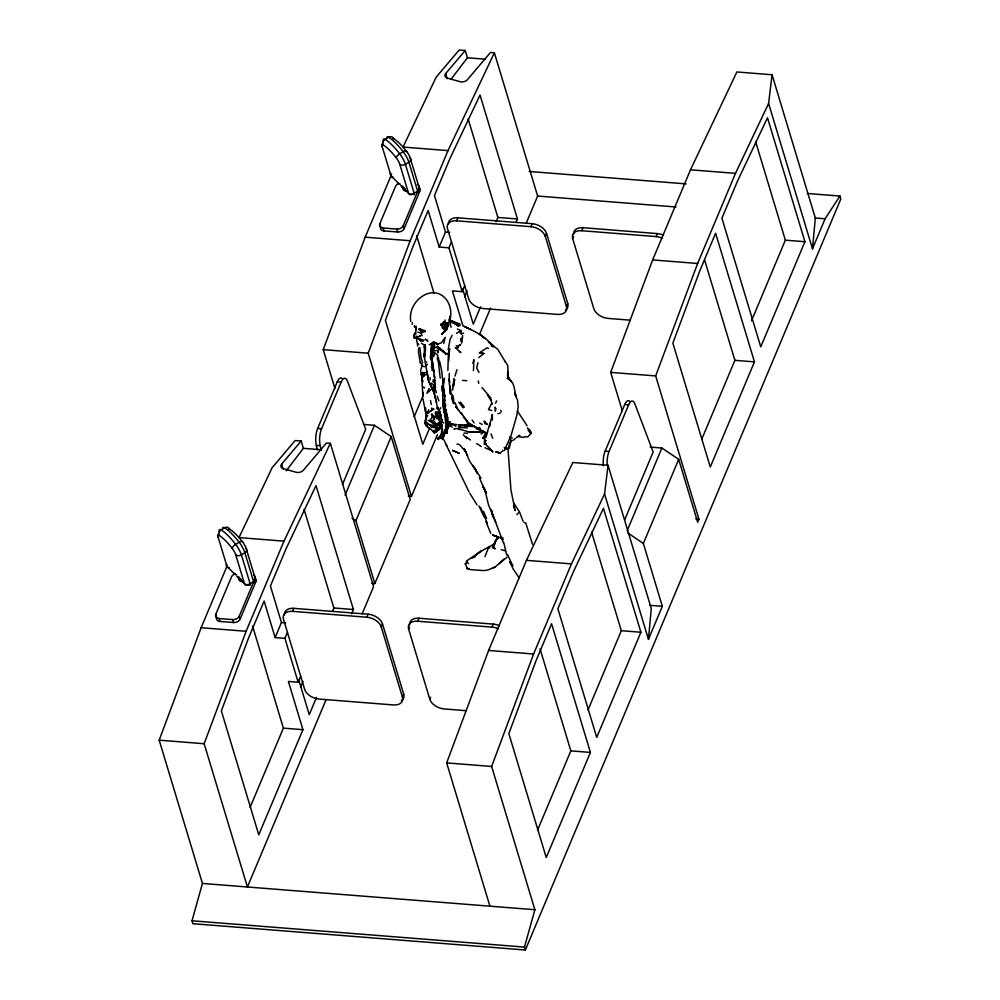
<?xml version="1.0" encoding="UTF-8"?>
<svg xmlns="http://www.w3.org/2000/svg" width="1000" height="1000" viewBox="0 0 1000 1000"><rect width="100%" height="100%" fill="white"/><g stroke="black" fill="none" stroke-linecap="round" stroke-linejoin="round"><path stroke-width="1.5" d="M415.763 334.562L415.9 328.188L414.212 326.012M447.388 430.9L447.062 433.15L443.462 405.3M447.925 417.425L447.912 421.562L446.875 422.625L449.95 421.712L446.875 422.625M441.45 415.275L439.525 412.788L440.025 411.987L437.388 406.95L434.3 393.237L428.562 380.938L424.113 356.163L424.588 346.6L425.213 355.838M435.35 412.125L435.35 413.862L438.938 419.175L439.975 422.562L439.288 424L436.488 424.425L434.412 421.587M492.375 420.1L492.388 417.088M425.45 350.6L425.513 346.75M427.325 375.412L427.35 373.812M422.65 396.05L422.762 392.113L422.863 396.9L421.838 377.55L422.75 381.737L420.812 371.85M527.337 427.938L530.062 430.45L530.85 433.55L527.85 436.875L524.425 436.725M441.25 435.4L442.25 430.763L440.588 422.287M449.325 373.413L449.012 381.138L450.838 394.188L450.238 386.337M452.713 389.963L453.925 378.263M473.462 370.588L473.888 359.575L472.887 363.288M447.612 429.5L447.325 425M431.575 343.325L430.363 358.15L431.362 360.513M439.675 361.35L441.675 370.887L444.95 400.4C442.562 404.913 448.312 414.575 446.312 420.85L444.787 411.55M441.95 390.962L442.212 385.65L443.25 393.35M433.038 356.8L433.075 342.713L433.963 344.375L433.475 346.775L434.837 346.125M492.238 419.162L492 414.462M442.55 328.038L442.337 326.012L442.55 328.038L443.825 329.312L444.45 326.037L443.762 325.35M417.663 345.975L416.3 337.337L414.212 337.8L414.588 332.85M448.725 360.925L449.613 348.713L448.375 354.113L447.863 370.525M418.725 348.05L418.462 352.125L420.387 363.1M434.725 376.625L435.213 389.075L436.4 392.575M435.425 385.938L435.213 389.075L434.837 383.812M452.062 394.237L451.863 397.075L454.212 403.775M509.6 442.587L508.512 448.425M432.188 370.55C430.913 361.637 433.525 352.337 432.175 343.237M441.337 426.688L442.25 430.763L441.75 428.6L441.587 432.987L438.488 439.55L437.388 438.2L438.325 437.362M608.038 465.275L604.562 494L648.45 639.35L651.287 608.538L608.038 465.275L572.837 462.5L526.462 560.325L488.612 650.45L446.662 762.9L489.913 906.175M772.075 74.75L768.6 103.475L812.487 248.825L815.325 218.012L772.075 74.75L736.875 71.963L690.5 169.8L652.65 259.913L610.688 372.375L622.413 411.175M448.6 426L450.025 423.988L450.85 424.513L448.6 426L448.85 423.338M434.562 432.775L437.325 430.225L433.075 430.613L433.612 432.6L434.562 432.775L437.25 431.312M444.525 378.212L443.212 386.987M445.962 409.338L445.812 410.763L444.562 404.85L445.363 405.5M420.337 362.512L422.238 365.238L421.35 365.462L424.438 366.737M424.113 356.163L424.438 353.65L424.738 357.975M453.65 386.337L454.625 379.588L453.05 385.988M412.163 324.3L412.438 322.5M487.863 431.925L485.438 433.462L483.113 438.162L485.025 437.638L485.513 434.475L483.113 438.162L484.825 439.212M449.925 393.7L450.65 389.338M445.15 320.012L444.8 321.812L447.025 325.062L446.1 323.35L446.45 325.012L444.363 331.4L446.562 328.938M460.238 333.15L460.75 330.538L457.388 329.012M443.3 401.575L443.738 399.375M433.963 431.375L440.05 427.7L438.113 428.263L435.087 427.488L438.475 428.387L439.712 427.35L439.562 424.513L439.837 423.575L440.625 423.95L438.562 416.488L439.787 413.263L439.888 414.862M431.587 358.8L431.337 348.812L432.463 357.3M441.85 435.412L442.45 432.537M424.613 344.688L424.8 350.375M515.225 438.45L513.438 440.238M477.9 362.775L476.737 368.038L478.95 372.413M448.2 349.562L450.112 339.288L452.188 335.387M507.438 374.113L508.013 371.525L507.837 377.587L507.562 375.275M447.525 325.062C457.05 309.862 444.675 286.388 425.8 294.337C415.525 299.113 408.837 310.125 410.763 321.5M441.812 426.662L442.163 425.225L439.487 423.162L440.825 425.05L439.487 422.8M420.662 370.675L421.45 367.45M449.812 316.188L449.225 320.875M438.762 410.25L437.15 408.5L437.438 407.375L438.263 409.113M443.638 343.512L445.275 337.35L441.35 342.775L437.113 344.325L434.888 343.162L433.963 344.375M425.412 420.4L426.6 415.938M462.688 335.613L461.662 339.462L462.688 337.663M454.988 376.087L456.962 369.663M446.025 429.812L445.85 425.988M807.312 193.475L839.925 196.05L840.812 198.975L525.363 950L192.913 923.713L192.025 920.788L202.438 883.438L159.188 740.175L201.137 627.725L226.975 566.2M525.363 950L524.475 947.075L534.888 909.725L491.637 766.462L533.587 654.013L571.45 563.888L604.562 494M485.95 437.55L487.3 432.75M425.475 420.725L426.575 416.962L424.7 422.95L425.288 424.4M488.6 569.763L484.05 570.625L470.325 569.6L467.1 568.562L465.412 563.425M438.35 419.4L438.562 416.488L440.35 416.05L442.388 421.413L440.312 422.113L440.312 424.05M461.525 343.188L462.325 340.688M443.625 332.125L441.613 334.375L446.625 329.738L447.525 325.112L446.225 324.15M438.288 351.275L437.762 352.812L439.188 348.787L438.587 347.375L437.75 348.95L438.7 347.375L444.862 353.062L443.862 351.238M448.088 326.238L448.6 324.787L447.438 323.225L448.6 324.787L446.625 329.738M461.238 412.95L467.962 422.362L467.537 423.537L466.775 420.775L463.312 416.95M421.838 377.55L422.013 378.875L421.887 375.087L422.912 372.287L420.988 374.762M489.475 426.675L490.525 423.812M334.938 388.438L323.225 349.637L365.175 237.188L391.613 174.237M325.9 700.138L247.425 886.988L204.163 743.725L246.125 631.275L283.975 541.15L330.35 443.312L326.438 443.013L303.387 470.213A5.25 3.362 -14.2 0 1 296.25 472.287L283.2 468.6A5.263 3.375 -14.2 0 1 281.65 464.087L301.188 441.012L303.4 448.325L286.2 470.8M408.35 496.213L411.45 496.463L368.2 353.2L410.163 240.738L448.013 150.612L494.375 52.787L490.475 52.475L467.425 79.675A5.25 3.362 -14.2 0 1 460.288 81.75L447.225 78.062A5.263 3.375 -14.2 0 1 445.688 73.55L465.225 50.475L467.438 57.787L451.138 79.088M650.175 447.088L661.9 448.025L678.688 459.338L697.663 522.2L698.925 519.188L655.675 375.925L697.625 263.475L735.487 173.35L768.6 103.475M484.963 556.613L488.462 547.725M482.025 387.575L490.712 397.863L491.775 403.25L488.45 409.562L491.662 410.562M437.337 345.1L437.875 343.762L433.338 341.613M497.625 538.125L493.25 545.737L494.087 543.688M417.788 336.925L420.863 335.688L416.225 337.837L414.212 337.8L414.7 336.587M426.65 414.475L428.787 409.85M431.9 429.925L428.587 427.85L426.45 424.562L427.15 422.875L425.725 421.712M216.625 617.3L215.75 614.375L231.525 576.825A5.25 3.613 -16.8 0 1 235.338 573.775M380.662 226.775L379.787 223.85L395.55 186.3A5.25 3.613 -16.8 0 1 398.625 183.5L398.038 182.838M317.375 449.862L316.3 445.35A12.613 4.525 -85.5 0 1 317.675 428.438L337.287 381.75A12.613 4.525 -85.5 0 1 342.137 378.537M216.525 617.587A5.25 3.613 -16.8 0 0 219.938 621.45L233.637 622.525A5.25 3.613 -16.8 0 0 240.1 619.163L239.213 616.237L254.988 578.688A5.25 3.613 -16.8 0 0 253.637 575.087M380.487 227.338A5.25 3.613 -16.8 0 0 383.975 230.912L397.663 232A5.25 3.613 -16.8 0 0 404.137 228.625L403.25 225.7L417.85 190.938M240.1 619.163L255.875 581.613L254.988 578.688M404.137 228.625L419.9 191.075A5.25 3.613 -16.8 0 0 418.562 187.475M321.287 450.175L320.213 445.662A12.613 4.525 -85.5 0 1 321.575 428.75L341.2 382.05A12.613 4.525 -85.5 0 1 347.362 381.025L365.7 429.25L342.488 484.513M275.138 637.575L264.1 601.038L248.438 638.312L221.363 710.9L258.775 834.825L302.938 729.675L288.375 681.438L298.15 682.212L284.913 638.35L275.138 637.575L281.45 622.562L270.413 586.013L286.075 548.725L316 485.588L353.413 609.513L351.6 613.837M463 325.988L452.413 290.9L462.188 291.675L448.95 247.825L439.175 247.05L445.475 232.025L434.45 195.475L450.1 158.2L480.037 95.05L517.45 218.975L516.237 221.863M403.688 694.087L402.425 697.087A12.613 7.963 22.8 0 1 393.35 704.938L319.037 699.062A12.613 7.963 22.8 0 1 304.65 689.362L283.463 619.188A12.613 7.963 22.8 0 1 292.55 611.35L293.812 608.337L368.125 614.212A12.613 7.963 22.8 0 1 382.5 623.913L403.688 694.087A12.613 7.963 22.8 0 1 401.35 700.6M567.725 303.55L566.462 306.562A12.613 7.963 22.8 0 1 557.375 314.4L483.062 308.525A12.613 7.963 22.8 0 1 468.688 298.825L447.5 228.65A12.613 7.963 22.8 0 1 456.587 220.812L457.85 217.812L532.163 223.688A12.613 7.963 22.8 0 1 546.538 233.388L567.725 303.55A12.613 7.963 22.8 0 1 565.375 310.062M284.913 638.35L287.438 632.35M448.95 247.825L451.475 241.812M345.087 495.15L374.438 425.288L391.213 436.6L410.188 499.462L374.862 583.575L371.763 583.337M374.862 583.575L355.887 520.712L391.213 436.6M298.15 682.212L300.675 676.2M462.188 291.675L464.712 285.663M250.113 807.35L283.387 728.138L252.587 626.1M300.587 687.188L303 681.425M332.65 610.85L333.862 607.962L304.1 509.425M414.15 416.812L423.225 395.213M464.625 296.65L467.038 290.887M496.075 221.75L497.887 217.438L468.137 118.888M316.512 697.375L309.25 714.663L298.663 679.575M429.462 428.45L422.812 444.288L385.4 320.363L412.475 247.787L428.137 210.5L439.175 247.05M480.55 306.837L473.288 324.125L462.688 289.037M362.125 613.888L373.6 586.575L330.35 443.312M411.45 496.463L437.413 434.65M479.675 334.038L490.538 308.163M526.163 223.363L537.638 196.05L494.375 52.787M292.55 611.35L366.863 617.225L368.125 614.212M456.587 220.812L530.9 226.688L532.163 223.688M402.425 697.087L381.25 626.925L382.5 623.913M566.462 306.562L545.275 236.388L546.538 233.388M465.863 710.675L444.188 708.95A12.613 7.963 22.8 0 1 429.812 699.25L408.625 629.087L409.462 627.087M629.9 320.138L608.225 318.425A12.613 7.963 22.8 0 1 593.837 308.725L572.663 238.55L573.5 236.55M408.625 629.087A12.613 7.963 22.8 0 1 417.713 621.237L418.975 618.237L493.275 624.113A12.613 7.963 22.8 0 1 499.5 625.75M572.663 238.55A12.613 7.963 22.8 0 1 581.737 230.712L583 227.7L657.312 233.588A12.613 7.963 22.8 0 1 663.538 235.225M429.812 699.25L430.65 697.25M417.713 621.237L492.025 627.125L493.275 624.113M581.737 230.712L656.05 236.588L657.312 233.588M603.362 465.788A12.613 4.525 -85.5 0 1 605.138 451.175L624.75 404.475A12.613 4.525 -85.5 0 1 629.9 401.575M607.188 465.262A12.613 4.525 -85.5 0 1 609.05 451.488L628.663 404.787A12.613 4.525 -85.5 0 1 634.825 403.762L653.162 451.987L624.6 520M627.175 530.712L661.9 448.025M648.45 639.35L662.337 606.312L643.35 543.45L678.688 459.338M537.587 830.088L570.85 750.863L540.05 648.838M588.05 709.925L621.325 630.7L591.575 532.163M701.612 439.55L734.887 360.325L704.538 259.788M751.488 320.825L785.362 240.162L755.612 141.625M590.413 752.412L546.25 857.55L508.837 733.625L535.913 661.05L551.575 623.763L590.413 752.412L570.85 750.863M640.888 632.25L596.725 737.387L557.875 608.75L573.538 571.462L603.462 508.325L640.888 632.25L621.325 630.7M754.45 361.875L710.288 467.025L672.862 343.1L699.95 270.512L715.612 233.238L754.45 361.875L734.887 360.325M804.925 241.713L760.75 346.863L721.912 218.212L737.575 180.925L767.5 117.788L804.925 241.713L785.362 240.162M812.487 248.825L825.1 218.775L839.925 196.05M510.438 442.25L511.188 440.487L509.725 439.012M465.138 564.35L467.4 561.225M437.15 408.5L437.575 407.5M493.25 545.737L495.812 539.875M440.688 422.025L440.337 422.788L442.388 421.413M444.387 429.738L444.888 433.438L444.113 435.05M432.35 417.05L434.113 418.675L432.212 421.737L429.9 420.3L432.35 417.05L431.325 414.1L432.675 414.263M493.05 547.663L493.663 546.388L495.05 548.725L492.475 547.312L495.05 548.725M429.225 388.4L426.825 393.363L431 389.513M448.375 426.912L450.075 425.688L452.25 427.113M494.975 542.125L497.575 537.337L496.287 536.1M495.525 403.188L496.662 400.887M434.3 393.237L434.25 390.062L434.3 393.237L432.438 389.188M444.275 435.737L442.663 438.775M504.288 450.588L510.962 435.85L516.825 415.375L518.188 406.763L517.463 399.7M487.5 431.438L492.463 415.125M444.412 440.325L441.375 438.413L441.712 437.788L440.575 438.325M440 409.05L440.737 407.675M433.562 349.062L432.663 347.35L433.462 348.525M457.038 424.725L449.787 423.438L447.887 424.35L448.862 422.587L447.025 425.438M447.238 426.95L448.9 423.537L449.787 423.438M485.8 434.875L487.337 432.262M486.512 444.688L484.438 442.212L485.812 440.637L484.475 439.925L484.513 441.737M441.3 426.025L441.138 422.3M434.787 380.387L433.237 381.637L435.538 384.113M422.537 376.275L425.062 372.388L421.887 375.087M415.763 330.025L416.488 327.912M448.35 427.088L447.425 428.413L448 427.812M516.4 437.7L519.275 435.312M449.775 321.55L451.15 327.337M440.163 427.65L438.713 428.9L440.887 428.212M423.387 376.925L425.425 374.575M484.438 442.212L485.812 440.637M415.25 327.4L416.225 326.3M516.925 514.6L518.475 512.913M492.562 546.5L494.613 544.312L492.837 545.562M466.337 561.138C475.35 554.9 484.825 548.475 495.05 543.8M478.762 357.55L483.837 353.512L479.15 352.975L486.975 347.85L488.5 348.375M498.663 563.8L504.575 558.625M425.85 365.625L427.2 364.325L426.525 364.9M438.625 430.225L439.712 429.188M460.1 429.637L458.638 428.888L458.7 427.337L461.037 425.637L474.237 425.95M424.7 422.95L425.875 421.925M439.712 427.35L442.163 425.225L439.487 423.162M456.238 345.65L458.038 346.712L460.662 344.538L458.312 345.487M449.663 424.875L450.85 424.513M447.887 424.35L448.9 423.537M438.175 429.712L439.45 429.025M445.45 322.688L443.875 321.987L440.662 324.538L441.637 325.337L440.662 324.538L442.812 323.275L448.275 324.925M439.412 436.938L440.387 436.163M437.938 418.25L436.613 413.475L440.025 411.987L436.163 411.962L439.288 413.812M454.925 428.4L453.963 429.087L456.388 428.462L458.913 429.113M507.038 557.212L494.875 567.15L489.05 569.475M456.488 333.375L460.75 330.538M483.113 438.162L485.15 436.825M441.463 424.775L440.312 422.113L443.837 422.887M481.05 434.012L484.513 431.912L468.888 431.775M250 583.875L253.612 581.712A4.2 2.888 -16.8 0 0 254.913 577.45L246.163 548.475A6.3 1.6 58.9 0 0 242.738 542.163A37.825 9.575 58.9 0 0 229.625 529.163A4.2 3.663 -58.8 0 0 224.575 527.788A10.512 2.662 58.9 0 0 222.613 528.375M463.525 333.013L461.287 334.288L461.25 330.588M519.987 435.462L518.038 436.55L523.638 437.438M445.487 353.85L446.65 354.025L444.938 353.15M495.925 451.975L500.288 452.875L501.625 451.675M437.388 347.95L438.338 347.438L443.862 352.2L439.688 347.987M441.5 325.213L445.562 323.65L443.875 321.987M429.162 344.787L432.7 342.962M434.312 432.137L436.675 430.938M443.638 324.188L445.562 323.65M509.312 447.925L510.8 441.9L512.087 440.3L510.737 440.913M471.875 558.2L475.438 556.675M435.163 430.6L433.312 431.262L437.075 430.938M493.3 567.7L495.025 567.087M496.75 538.562L498.725 537.938L497.575 537.337M435.375 431.1L438.15 430.3M497.9 413.675L500.438 412.938M425.225 331.625L422.912 332.262L419.6 328.625L421.5 331.012M438.837 415.637L441.213 416.488M448.8 426.012L450.075 425.688L450.037 424.562M498.05 452.175L496.012 451.8M426.45 424.562L428.562 424.113L433.175 427.15M436.95 347.025L438.338 347.438L434.613 347.5L433.325 350.688L434.538 355.85M417.113 336.475L418 338.587L424.05 340.213M434.75 350.8L437.013 350.513M427.688 415.75L425.9 415.988L426.037 413.525L427.837 411.613L428.05 413.3L432.612 409.2L431.112 410.812L433.988 409.038L431.488 408.188M444.95 400.4L444.175 400.487L444.575 401.463M448.975 423.975L450.125 423.85M480.8 431.75L468.862 431.863L460.238 429.387M457.013 444.263L458.438 444.137L460.462 445.65L465.887 452.062L464.237 448.537L469.513 460.938L476.075 470.863M457.188 407.825L455.825 406.887L457.188 407.825L454.988 402.587M434.312 431.675L436.287 431.575M507.312 449.237L504.675 448.7L508.587 448.888M467.5 427.962L458.7 427.337L458.537 425.613L460.625 427.638M470.7 431.912L476.225 431.838M473.7 426.662L464.375 425.775M425.962 362.1L426.838 362.113M465.412 424.837L471.613 424.938M467.863 425.163L458.875 424.75M463.95 433.062L467.6 433.225M468.9 568.65L467.1 568.562L466.812 567.125M462.488 380.425L466.825 380.675M437.912 438.888L438.537 438.925M465.225 50.475L459.175 50L436.15 77.175L403.038 147.062L448.013 150.612M467.438 57.787L485.25 59.2M690.5 169.8L735.487 173.35M529.225 171.475L686.137 183.888M537.638 196.05L675.975 206.988M815.325 218.012L825.1 218.775M497.887 217.438L517.45 218.975M445.475 232.025L449.675 232.362M379.787 223.85A5.25 3.613 -16.8 0 0 383.1 227.987L396.788 229.075A5.25 3.613 -16.8 0 0 403.25 225.7M365.175 237.188L410.163 240.738M652.65 259.913L697.625 263.475M323.225 349.637L368.2 353.2M610.688 372.375L655.675 375.925M337.287 381.75L341.2 382.05M624.75 404.475L628.663 404.787M364.162 424.475L374.438 425.288M317.675 428.438L321.575 428.75M605.138 451.175L609.05 451.488M301.188 441.012L295.15 440.538L272.125 467.713L239 537.6L283.975 541.15M316.3 445.35L320.213 445.662M303.4 448.325L321.213 449.725M695.825 518.95L698.925 519.188M526.462 560.325L571.45 563.888M649.925 605.325L662.337 606.312M333.862 607.962L353.413 609.513M281.45 622.562L285.637 622.888M215.75 614.375A5.25 3.613 -16.8 0 0 219.062 618.525L232.75 619.6A5.25 3.613 -16.8 0 0 239.213 616.237M201.137 627.725L246.125 631.275M488.612 650.45L533.587 654.013M283.387 728.138L302.938 729.675M159.188 740.175L204.163 743.725M446.662 762.9L491.637 766.462M202.438 883.438L534.888 909.725M192.025 920.788L524.475 947.075M433.237 347.163L432.75 344.988L434.613 345.15M438.587 428.35L432.05 426.938M504.212 447.525L506.838 447.887L507.762 448.938M500.288 452.875L497.788 452.537L498.288 452.912M473.975 426.413L480.438 428.713L479.338 427.5M483.925 443.938L486 444.288L485.737 443.25M434.6 432.463L432.2 430.688M445.55 322.938L447.675 323.35M475.975 428.713L484.113 431.613L480.637 430.438M421.2 329.9L425.387 330.788M480.6 352.738L483.837 353.512M485.05 443.675L492.912 452.05L491.987 450.688M437.362 426.763L431.887 424.913M423.088 341.562L418.225 338.55M436.75 424.188L439.562 424.513L438.787 425.5L434.438 424.175L428.125 420.25M501.262 549.65L505.025 550.688M444.45 326.037L446.287 326.55M414.7 326.45L415.562 326.7L414.45 326.062M418.438 329.125L421.287 330.012M455.9 426.225L450.988 423.5M417.837 332.075L421.7 333.3M449.2 319.825L460.2 324.175M497.537 536.825L492.512 535.025L499.462 537.413M492.512 535.025L495.337 536M456.6 348.113L455.325 347.65L460.875 352.537L459.375 351.512M484.862 423.525L487.425 424.487L484.175 420.975L484.862 423.525L484.738 422.013M509.725 437.05L512.263 438.025M446.925 353.237L448.913 354M451.025 322.125L460.025 325.65L454.188 323M492.425 451.087L484.95 447.738M451.838 321.912L458.338 325.95L456 323.612M461.037 425.637L459.188 424.888L459.8 426.75M450.025 423.988L452.238 424.913M500.737 536.938L502.975 537.913M523.888 522.3L525.8 523.162L532.513 544.275M491.138 345.913L493.288 346.875M465.588 327.2C476.3 331.538 486.2 337.825 493.862 346.562L488.312 341.788L497.875 349.462L505.225 361.7M436.488 424.425L438.787 425.5L440.625 423.95L439.288 424L438.4 422.35M466.125 327.4L468.188 328.425L463.975 326.262L470.913 329.65L469.775 329.087M474.825 426.662L467.962 422.362M445.625 412.075L446.887 415.525L446.737 412.85M419.85 328.725L422.9 330.262M500.95 537.975L502.738 538.962M479.663 423.038L482.113 424.438M476.7 443.562L481.262 446.463M421.463 343.288L424.237 345.075M507.225 378.425L509.4 379.825M447.05 431.3L447.062 433.15L444.7 429.6M418 338.587L416.825 336.225M432.212 421.737L434.25 423.075M627.863 533L643.35 543.45M352.013 518.1L355.887 520.712M500.8 538.013L503.05 539.538M451.887 321.037L455.138 323.263M439.012 417.275L442.075 419.438M470.412 439.975L465.988 436.712M431.213 383.125L433.438 384.738L432.987 389.562L434.625 393.113M445.613 353.787L437.65 347.125M400.763 185.662L401.125 185.95A7.113 1.8 58.9 0 1 401.4 186.188M236.725 576.188L237.1 576.475A7.113 1.8 58.9 0 1 237.375 576.712M478.837 333.713L485.138 338.55L481.012 335.125M425.637 425.538L428.587 427.85M432.75 344.988L433.75 345.775M434.712 417.075L432.738 415.525L434.012 417.725M479.963 429.5L486.213 433.45L485.275 432.238M444.562 404.85L445.788 405.85L445.175 403.438M456.275 324.212L458.338 325.95M439.875 415.363L440.35 416.05M509.288 379.538C515.85 383.738 513.888 392.9 517 398.988M427.15 422.875L428.562 424.113M434.862 352.738L437.9 355.425L437.287 358.675L438.5 362.55L440.188 378.125M234.488 573.913L226.988 566.413L218.238 537.438A4.2 2.888 -16.8 0 1 218.412 534.087M466.662 561.775L468.525 563.663M519.125 577.863L513.162 568.925L509.663 561.675L512.85 565.988L507.5 554.475M463.263 434.825L466.95 438.7M444.363 327.612L445.75 329.113M488.512 447.025L491.987 450.85M446.388 428.488L447.013 429.188M419.8 340.163L420.7 341.175L419.888 339.137M455.825 406.887L458.7 410.175M469.837 493.312L477.013 504.862M456.575 407.863L462.238 414.775M431.3 366.425L432.962 368.4L432.212 360.138M418.025 343.537L418.812 344.475M528.025 430.138L530.85 433.55L530.062 430.45M504.9 361.225L507.762 365.412L508.212 377.425L507.825 375.863L511.438 381.763M458.787 402.275L463.2 407.837M528.65 429.237L530.887 432.088M432.512 426.688L433.2 427.575M460.5 402.113L464.363 407.225M478.963 505.938L484.05 516.688M517.3 410.875L527.075 425.737M472.137 420.1L474.1 422.925M421.625 365.138L422.612 366.575M487.325 394.775L490.863 400.288M444.888 433.438L443.9 431.95L441.375 438.413M472.95 465.462L480.962 478.175M434.425 384.65L434.913 389.263M513.7 503.013L519.575 512.038L523.025 521.175M500.65 410.3L501.5 411.763M466.512 453.812L467.562 455.7M423.713 386.9L424.387 388.125M489.188 547.038L489.738 548.062M430.062 424.787L431.25 427.013L430.487 424.862M435.163 415.763L436.775 418.812M469.075 491.938L446.075 444.637M430.812 420.213L431.8 422.062M421.075 333.587L422.163 335.7M430.712 385.175L428.562 380.938L426.925 371.275M444.513 441.2L447.088 446.287M479.375 477.713L486.012 493.038L484.725 488.975L488.413 504.588L495.7 522.288M482.837 486.3L485.887 492.625L482.912 486.163M491.775 403.25L492.225 404.212M493.425 517.7L491.9 512.375L503.35 542.688M444.025 394.613L444.963 396.6L443.288 387.475M487.375 523.387L480.538 507.362M436.613 413.475L437.575 415.7M483.512 511.413L486.55 518.4M438.5 357.938L439.375 365.163M490.988 433.95L492.8 438.225M434.113 418.675L434.562 419.8M475.025 468.137L477.188 473.638M422.688 363.088L420.938 357.287L419.862 347.575M490.737 533.312L485.938 521.613M439.2 419.1L440.35 422.137M437.188 396.275L438.875 400.925M513.462 505.7L515.112 510.562L510.925 489.825L507.962 448.275M451.562 397.688L453.325 403.212M422.925 398.638L425.788 413.175L425.4 407.663L425.55 410.175M445.675 73.55L447.25 78.737M386.7 137.55A10.512 2.662 58.9 0 1 388.612 137.25A4.2 3.663 -58.8 0 1 393.663 138.625A37.825 9.575 58.9 0 1 406.763 151.637A6.3 1.6 58.9 0 1 410.2 157.938L418.95 186.912A4.2 2.862 -45.2 0 1 418.488 189.725M416.512 192.087A4.2 1.062 58.9 0 0 417.65 191.188L408.9 162.213A10.512 2.662 58.9 0 0 403.188 151.7A42.038 10.65 58.9 0 0 388.612 137.25L385.138 139.35A4.2 3.663 -58.8 0 0 383.212 144.938A37.825 9.575 58.9 0 1 396.325 157.938A6.3 1.6 58.9 0 1 399.762 164.25L408.512 193.225A4.2 2.862 -45.2 0 0 411.8 194.537M404.975 188.538L405.712 190.975M416.613 235.575L434.025 293.238M382.45 143.55A4.2 2.888 -16.8 0 0 382.275 146.9L391.025 175.875L397.875 182.675A4.2 2.862 -45.2 0 0 400.375 184.15M396.788 229.075L397.663 232M383.1 227.987L383.975 230.912M281.65 464.087L283.212 469.275M239.625 578.45A4.2 2.862 -45.2 0 1 237.625 576.962L244.475 583.75A4.2 2.862 -45.2 0 0 248.837 584.575A4.2 1.062 58.9 0 0 250.138 583.825L241.388 554.85A10.512 2.662 58.9 0 0 235.662 544.338A42.038 10.65 58.9 0 0 221.1 529.888A10.512 2.662 58.9 0 0 219.175 531.638M252.312 582.475A4.2 1.062 58.9 0 0 253.612 581.712L244.875 552.737A10.512 2.662 58.9 0 0 239.15 542.238A42.038 10.65 58.9 0 0 224.575 527.788L221.1 529.888A4.2 3.663 -58.8 0 0 219.175 535.462A37.825 9.575 58.9 0 1 232.288 548.475A6.3 1.6 58.9 0 1 235.725 554.775L244.475 583.75A4.2 2.888 -16.8 0 0 250.138 583.825M240.938 579.075L241.675 581.512M232.75 619.6L233.637 622.525M219.062 618.525L219.938 621.45M506.712 555.112L503.775 542.55M443.688 402.537L445.513 411.463M433.837 391.863L436.587 402.475M491.25 509.588L492.612 515.163L491.7 511.112M442.738 404.375L444.137 412.512M430.962 385.2L431.562 387.887M449.8 382.575L449.325 379.35M430.525 400.625L431.337 404.475M443.137 434.338L443.537 436.413M452.925 395.562L453.875 400.812M515.75 396.512L515.062 392.512L515.638 396.037M478.3 380.938L478.7 383.375M460.662 338.688L461.075 341.425M434.412 376.975L431.912 360.175L433.35 350.3M442.638 393.188L443.088 405.9M414.212 337.8L413.963 335M432.15 344.875L432.388 347.863M439.837 425.337L439.975 427.225M502.762 450.262L502.812 451.275M458.038 346.712L458.1 347.962M446.538 415.6L446.65 418.062M433.162 379.7L433.237 381.637M430.062 377.488L430.125 379.775M443.212 379.363L443.312 383.85M434.35 375.15L434.4 377.6M254.525 578.013A5.25 3.613 -16.8 0 1 255.875 581.613M448.5 224.35A12.613 7.963 22.8 0 1 457.85 217.812M530.9 226.688A12.613 7.963 22.8 0 1 545.275 236.388M656.05 236.588A12.613 7.963 22.8 0 1 662.275 238.225M573.65 234.25A12.613 7.963 22.8 0 1 583 227.7M284.462 614.888A12.613 7.963 22.8 0 1 293.812 608.337M366.863 617.225A12.613 7.963 22.8 0 1 381.25 626.925M492.025 627.125A12.613 7.963 22.8 0 1 498.237 628.763M409.625 624.788A12.613 7.963 22.8 0 1 418.975 618.237M417.388 184.412A5.25 3.613 -16.8 0 1 419.025 188.15M407.488 190.825A4.2 2.888 -16.8 0 1 403.113 187.55M396.325 157.938A4.2 1.737 -38 0 1 399.7 153.8L403.188 151.7A4.2 1.737 -38 0 1 406.763 151.637M382.275 146.9A6.3 1.6 58.9 0 1 383.212 144.938M399.762 164.25A4.2 2.888 -16.8 0 0 405.425 164.312L408.9 162.213A4.2 2.888 -16.8 0 0 410.2 157.938M404.425 187.875A4.2 2.862 -45.2 0 1 401.662 186.425L408.512 193.225A4.2 2.888 -16.8 0 0 414.175 193.287L417.65 191.188A4.2 2.888 -16.8 0 0 418.95 186.912M390.625 173.388A4.2 2.888 -16.8 0 0 391.025 175.875A4.2 2.862 -45.2 0 0 393.525 177.362M413.338 194.45A4.2 1.062 58.9 0 0 414.175 193.287L405.425 164.312A10.512 2.662 58.9 0 0 399.7 153.8A42.038 10.65 58.9 0 0 385.138 139.35A10.512 2.662 58.9 0 0 383.3 141.575M392.725 138.463A6.3 1.6 58.9 0 1 393.663 138.625M403.5 187.087A4.2 2.888 -16.8 0 1 401.838 185.512M242.562 581.512A4.2 2.888 -16.8 0 1 239.475 577.45M232.288 548.475A4.2 1.737 -38 0 1 235.662 544.338L239.15 542.238A4.2 1.737 -38 0 1 242.738 542.163M218.238 537.438A6.3 1.6 58.9 0 1 219.175 535.462M235.725 554.775A4.2 2.888 -16.8 0 0 241.388 554.85L244.875 552.737A4.2 2.888 -16.8 0 0 246.163 548.475M236.6 574.65A4.2 2.862 -45.2 0 1 233.837 573.2M226.6 563.925A4.2 2.888 -16.8 0 0 226.988 566.413A4.2 2.862 -45.2 0 0 229.5 567.888M254.913 577.45A4.2 2.862 -45.2 0 1 254.45 580.262M228.525 529.188A6.3 1.6 58.9 0 1 229.625 529.163M239.462 577.625A4.2 2.888 -16.8 0 1 237.975 576.45M425.1 344.613L424.95 349.263L424.162 346.775L425.1 344.613M495.712 408.612L495.375 411.138L495.138 407.188L495.712 408.612M432.3 360.775L431.825 363.35L434.05 372.2L432.3 360.775M477.638 553.575L475.838 555.25L480.763 551.175L477.638 553.575M420.625 330.025L419.438 329.75L421.8 331.825L420.625 330.025M458.225 452.837L452.525 450.387L459.263 453.3L458.225 452.837M426.763 339.975L425.225 339.212L427.9 341.175L426.763 339.975"/></g></svg>
